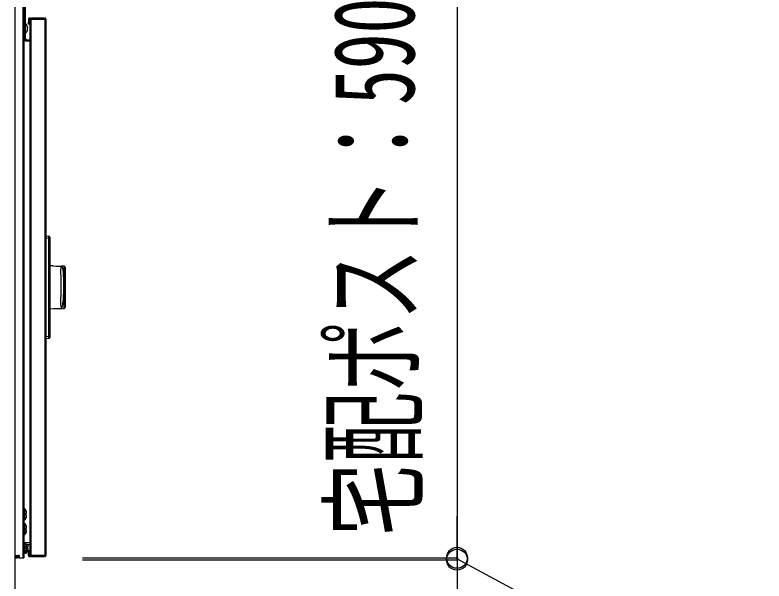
# Model space of a CAD drawing. Units: millimetres, scale not verified. Extents: x -8418 to 8410, y -5948 to 5940.
# Drawn here: x -4580 to -3970, y 1482 to 1943 of the extents above; entities that cross this region are included whole.
import ezdxf
from ezdxf.enums import TextEntityAlignment as Align

# ---------------------------------------------------------------- set-up
doc = ezdxf.new("R2010")
doc.units = ezdxf.units.MM
doc.header["$LTSCALE"] = 30
for name, color, linetype in [('0-3_YKK_13', 4, 'Continuous'), ('0-4_YKK_A1', 4, 'Continuous'), ('0-5_YKK_D', 6, 'Continuous')]:
    doc.layers.add(name, color=color, linetype=linetype)
doc.styles.add('ＭＳ ゴシック', font='')
doc.styles.get('ＭＳ ゴシック').set_extended_font_data('MS Gothic')

msp = doc.modelspace()

# ---------------------------------------------------------------- linework, layer by layer
at = {"layer": '0-3_YKK_13'}
for p, q in [((-4573.66, 2075.97), (-4573.66, 1500.4)), ((-4572.86, 2075.44), (-4572.86, 1538.14)), ((-4572.46, 1957.3), (-4572.46, 1923.9)), ((-4571.66, 1923.9), (-4571.66, 1957.3)), ((-4568.36, 1940.4), (-4568.16, 1940.4)), ((-4568.36, 1940.4), (-4568.36, 1939.6)), ((-4556.66, 1940.4), (-4567.16, 1940.4)), ((-4567.16, 1940.4), (-4567.16, 1939.6)), ((-4556.66, 1940.4), (-4556.16, 1940.4)), ((-4556.66, 1939.6), (-4556.66, 1940.4)), ((-4556.16, 1940.4), (-4556.16, 1939.6)), ((-4556.16, 1940.4), (-4555.96, 1940.4)), ((-4555.96, 1940.4), (-4555.96, 1939.6)), ((-4570.25, 1933.83), (-4570.25, 1933.57)), ((-4569.16, 1939.6), (-4569.16, 1937.4)), ((-4569.16, 1939.6), (-4568.36, 1939.6)), ((-4569.16, 1937.4), (-4568.36, 1937.4)), ((-4568.36, 1939.6), (-4568.36, 1937.4)), ((-4568.36, 1939.6), (-4568.16, 1939.6)), ((-4567.16, 1939.6), (-4568.16, 1939.6)), ((-4568.16, 1939.4), (-4568.16, 1502.4)), ((-4568.16, 1939.4), (-4567.31, 1939.4)), ((-4555.96, 1939.4), (-4567.31, 1939.4)), ((-4567.31, 1939.4), (-4567.31, 1502.4)), ((-4567.16, 1939.6), (-4556.66, 1939.6)), ((-4556.16, 1939.6), (-4556.66, 1939.6)), ((-4555.16, 1939.6), (-4555.96, 1939.6)), ((-4555.16, 1939.4), (-4555.96, 1939.4)), ((-4555.96, 1939.4), (-4555.96, 1502.4)), ((-4555.16, 1939.6), (-4555.16, 1939.4)), ((-4570.25, 1931.3), (-4570.25, 1930.76)), ((-4570.07, 1931.21), (-4570.25, 1931.21)), ((-4570.06, 1931.06), (-4570.25, 1931.06)), ((-4570.07, 1931.01), (-4570.25, 1931.01)), ((-4570.24, 1930.67), (-4570.2, 1930.67)), ((-4570.2, 1933.3), (-4570.07, 1932.58)), ((-4570.2, 1930.67), (-4570.07, 1931.01)), ((-4572.86, 1923.4), (-4572.46, 1923.4)), ((-4568.16, 1921.7), (-4572.86, 1921.7)), ((-4572.46, 1923.9), (-4571.66, 1923.9)), ((-4572.46, 1922.7), (-4572.46, 1922.9)), ((-4571.66, 1922.7), (-4572.46, 1922.7)), ((-4571.66, 1922.7), (-4571.66, 1922.9)), ((-4571.66, 1922.7), (-4568.16, 1922.7)), ((-4571.66, 1921.9), (-4571.66, 1922.7)), ((-4571.66, 1921.9), (-4568.16, 1921.9)), ((-4555.16, 1762.9), (-4552.57, 1762.67)), ((-4552.57, 1760.68), (-4555.16, 1760.9)), ((-4551.66, 1761.67), (-4551.66, 1760.68)), ((-4549.63, 1738.32), (-4551.66, 1738.36)), ((-4540.14, 1738.16), (-4542.16, 1738.19)), ((-4540.14, 1703.63), (-4540.14, 1738.16)), ((-4539.16, 1737.16), (-4539.16, 1704.65)), ((-4551.66, 1703.43), (-4540.14, 1703.63)), ((-4539.16, 1704.65), (-4539.16, 1704.63)), ((-4555.16, 1680.89), (-4552.57, 1681.11)), ((-4552.57, 1679.12), (-4555.16, 1678.9)), ((-4552.57, 1681.11), (-4551.66, 1681.11)), ((-4572.86, 1533.65), (-4572.86, 1538.14)), ((-4572.46, 1540.6), (-4572.66, 1540.6)), ((-4572.66, 1540.6), (-4572.66, 1531.2)), ((-4572.46, 1535.9), (-4572.46, 1540.6)), ((-4572.31, 1540.53), (-4572.31, 1535.9)), ((-4571.25, 1538.91), (-4571.25, 1538.93)), ((-4572.86, 1533.65), (-4572.86, 1526.14)), ((-4572.66, 1531.2), (-4572.46, 1531.2)), ((-4572.46, 1531.2), (-4572.46, 1535.9)), ((-4572.31, 1535.9), (-4572.31, 1531.26)), ((-4570.9, 1536.5), (-4571.26, 1536.5)), ((-4571.26, 1535.3), (-4570.9, 1535.3)), ((-4571.25, 1535.52), (-4571.25, 1536.27)), ((-4571.25, 1532.86), (-4571.25, 1532.88)), ((-4571.23, 1535.53), (-4571.23, 1536.26)), ((-4571.23, 1532.95), (-4571.23, 1532.97)), ((-4571.07, 1536.72), (-4570.7, 1536.72)), ((-4570.7, 1535.07), (-4571.07, 1535.07)), ((-4572.86, 1521.65), (-4572.86, 1526.14)), ((-4572.46, 1528.6), (-4572.66, 1528.6)), ((-4572.66, 1528.6), (-4572.66, 1519.2)), ((-4572.46, 1523.9), (-4572.46, 1528.6)), ((-4572.31, 1528.53), (-4572.31, 1523.9)), ((-4571.25, 1526.91), (-4571.25, 1526.93)), ((-4572.86, 1521.65), (-4572.86, 1500.4)), ((-4572.66, 1519.2), (-4572.46, 1519.2)), ((-4572.46, 1519.2), (-4572.46, 1523.9)), ((-4572.31, 1523.9), (-4572.31, 1519.26)), ((-4570.9, 1524.5), (-4571.26, 1524.5)), ((-4571.26, 1523.3), (-4570.9, 1523.3)), ((-4571.25, 1523.52), (-4571.25, 1524.27)), ((-4571.25, 1520.86), (-4571.25, 1520.88)), ((-4571.23, 1523.53), (-4571.23, 1524.26)), ((-4571.23, 1520.95), (-4571.23, 1520.97)), ((-4571.07, 1524.72), (-4570.7, 1524.72)), ((-4570.7, 1523.07), (-4571.07, 1523.07)), ((-4572.86, 1512.9), (-4568.16, 1512.9)), ((-4572.66, 1512.9), (-4572.66, 1504.2)), ((-4572.46, 1508.9), (-4572.46, 1512.9)), ((-4572.31, 1512.9), (-4572.31, 1508.9)), ((-4571.66, 1512.9), (-4571.66, 1512.66)), ((-4572.46, 1504.2), (-4572.46, 1508.9)), ((-4572.31, 1508.9), (-4572.31, 1504.26)), ((-4570.9, 1509.5), (-4571.26, 1509.5)), ((-4571.26, 1508.3), (-4570.9, 1508.3)), ((-4571.25, 1511.91), (-4571.25, 1511.93)), ((-4571.25, 1508.52), (-4571.25, 1509.27)), ((-4571.23, 1508.53), (-4571.23, 1509.26)), ((-4571.11, 1509.5), (-4571.11, 1504.26)), ((-4571.07, 1511.4), (-4568.16, 1511.4)), ((-4571.07, 1509.72), (-4570.7, 1509.72)), ((-4570.7, 1508.07), (-4571.07, 1508.07)), ((-4569.7, 1509.5), (-4570.06, 1509.5)), ((-4570.06, 1508.3), (-4569.7, 1508.3)), ((-4570.05, 1508.52), (-4570.05, 1509.27)), ((-4570.03, 1508.53), (-4570.03, 1509.26)), ((-4569.87, 1509.72), (-4569.5, 1509.72)), ((-4569.5, 1508.07), (-4569.87, 1508.07)), ((-4577.86, 1502), (-4580.16, 1502)), ((-4577.86, 1501.2), (-4580.16, 1501.2)), ((-4578.36, 1500.4), (-4578.36, 1501.2)), ((-4576.86, 1502.4), (-4577.86, 1502.4)), ((-4577.86, 1502), (-4577.86, 1502.4)), ((-4577.86, 1502), (-4577.86, 1501.2)), ((-4577.86, 1501.2), (-4577.36, 1501.2)), ((-4577.36, 1501.2), (-4577.36, 1500.4)), ((-4577.36, 1501.2), (-4576.86, 1501.2)), ((-4576.86, 1502.4), (-4576.86, 1500.9)), ((-4572.66, 1504.2), (-4572.86, 1504.2)), ((-4572.66, 1504.2), (-4572.46, 1504.2)), ((-4571.46, 1505.46), (-4571.46, 1504.2)), ((-4571.46, 1504.2), (-4571.26, 1504.2)), ((-4571.26, 1504.2), (-4571.26, 1505.84)), ((-4571.25, 1505.86), (-4571.25, 1505.88)), ((-4571.23, 1505.95), (-4571.23, 1505.97)), ((-4570.05, 1505.86), (-4570.05, 1505.88)), ((-4570.03, 1505.95), (-4570.03, 1505.97)), ((-4569.16, 1504.4), (-4569.16, 1506.4)), ((-4569.16, 1502.2), (-4569.16, 1504.4)), ((-4568.36, 1504.4), (-4569.16, 1504.4)), ((-4569.16, 1502.2), (-4568.36, 1502.2)), ((-4568.36, 1502.2), (-4568.36, 1504.4)), ((-4568.36, 1502.2), (-4568.16, 1502.2)), ((-4568.36, 1501.4), (-4568.36, 1502.2)), ((-4568.36, 1501.4), (-4568.16, 1501.4)), ((-4567.31, 1502.4), (-4568.16, 1502.4)), ((-4567.16, 1501.4), (-4568.16, 1501.4)), ((-4555.96, 1502.4), (-4567.31, 1502.4)), ((-4556.66, 1502.2), (-4567.16, 1502.2)), ((-4567.16, 1502.2), (-4567.16, 1501.4)), ((-4567.16, 1501.4), (-4556.66, 1501.4)), ((-4556.66, 1501.4), (-4556.66, 1502.2)), ((-4555.96, 1502.2), (-4556.16, 1502.2)), ((-4555.96, 1501.4), (-4556.16, 1501.4)), ((-4555.96, 1502.2), (-4555.96, 1502.4)), ((-4555.96, 1501.4), (-4555.96, 1502.2)), ((-4555.16, 1502.2), (-4555.96, 1502.2)), ((-4555.16, 1502.2), (-4555.16, 1502.4)), ((-4580.16, 1500.4), (-4578.36, 1500.4)), ((-4577.36, 1500.4), (-4578.36, 1500.4)), ((-4576.36, 1500.4), (-4577.36, 1500.4)), ((-4576.36, 1500.4), (-4573.66, 1500.4)), ((-4573.66, 1500.4), (-4572.86, 1500.4))]:
    msp.add_line(p, q, dxfattribs=at)
for points in [[(-4568.16, 1939.6), (-4568.16, 1940.4), (-4567.16, 1940.4)], [(-4570.25, 1933.83), (-4570.25, 1933.85), (-4570.25, 1933.85)], [(-4570.07, 1933.01), (-4570.12, 1933.4), (-4570.2, 1933.74)], [(-4568.36, 1937.4), (-4568.36, 1935.4), (-4569.16, 1935.4), (-4569.16, 1937.4)], [(-4556.16, 1939.6), (-4555.96, 1939.6), (-4555.96, 1939.4)], [(-4555.16, 1939.4), (-4555.16, 1502.4), (-4555.96, 1502.4)], [(-4570.2, 1930.67), (-4570.22, 1930.65), (-4570.24, 1930.65), (-4570.25, 1930.68), (-4570.25, 1930.73), (-4570.25, 1930.76)], [(-4570.07, 1931.91), (-4570.12, 1931.73), (-4570.2, 1931.57)], [(-4570.07, 1933.01), (-4570.06, 1932.88), (-4570.06, 1932.78), (-4570.06, 1932.73), (-4570.06, 1932.74)], [(-4570.06, 1931.06), (-4570.06, 1931.05), (-4570.07, 1931.01)], [(-4570.06, 1931), (-4570.06, 1931.01), (-4570.06, 1931.06)], [(-4571.66, 1923.9), (-4571.66, 1922.9), (-4572.46, 1922.9), (-4572.46, 1923.9)], [(-4552.57, 1681.11), (-4552.57, 1760.68), (-4551.66, 1760.68)], [(-4551.66, 1760.68), (-4551.66, 1681.11), (-4551.66, 1680.12)], [(-4549.62, 1738.32), (-4548.72, 1738.3), (-4546.6, 1738.27), (-4544.39, 1738.23), (-4542.16, 1738.19)], [(-4542.34, 1704.5), (-4542.55, 1705.43), (-4542.71, 1706.75), (-4542.75, 1707.66), (-4542.75, 1709.69), (-4542.7, 1712), (-4542.65, 1714.39), (-4542.61, 1716.99), (-4542.58, 1721.51), (-4542.59, 1722.43), (-4542.6, 1725.03), (-4542.63, 1727.6), (-4542.68, 1729.98), (-4542.73, 1732.21), (-4542.76, 1734.09), (-4542.7, 1735.75), (-4542.56, 1736.87), (-4542.33, 1737.66), (-4542.27, 1737.85), (-4542.25, 1737.91), (-4542.21, 1738), (-4542.2, 1738.06), (-4542.19, 1738.1), (-4542.18, 1738.13), (-4542.18, 1738.14), (-4542.17, 1738.16), (-4542.17, 1738.16), (-4542.17, 1738.17), (-4542.16, 1738.19), (-4542.16, 1738.19)], [(-4542.16, 1738.19), (-4542.16, 1738.19), (-4542.16, 1738.17), (-4542.16, 1738.16), (-4542.16, 1738.16), (-4542.16, 1738.14), (-4542.15, 1738.13), (-4542.15, 1738.1), (-4542.14, 1738.06), (-4542.09, 1737.91), (-4542.03, 1737.76), (-4541.53, 1736.14), (-4541.25, 1734.72), (-4541.04, 1732.92), (-4540.89, 1730.7), (-4540.78, 1728.14), (-4540.72, 1725.45), (-4540.69, 1722.56), (-4540.69, 1721.56), (-4540.7, 1719.11), (-4540.74, 1716.65), (-4540.81, 1713.94), (-4540.93, 1711.36), (-4541.11, 1709.11), (-4541.37, 1707.14), (-4541.69, 1705.61), (-4542.01, 1704.47), (-4542.11, 1704.08), (-4542.14, 1703.9), (-4542.16, 1703.8), (-4542.16, 1703.73), (-4542.16, 1703.71), (-4542.16, 1703.66), (-4542.16, 1703.64), (-4542.16, 1703.66), (-4542.17, 1703.73), (-4542.17, 1703.8), (-4542.19, 1703.9), (-4542.22, 1704.09), (-4542.34, 1704.5)], [(-4551.66, 1703.46), (-4548.72, 1703.52), (-4546.6, 1703.56), (-4544.39, 1703.6), (-4542.16, 1703.64)], [(-4571.23, 1538.83), (-4571.23, 1538.86), (-4571.25, 1538.91)], [(-4571.25, 1536.27), (-4571.25, 1536.29), (-4571.24, 1536.45), (-4571.2, 1536.59), (-4571.14, 1536.69), (-4571.07, 1536.72)], [(-4571.23, 1536.26), (-4571.23, 1536.26), (-4571.25, 1536.27)], [(-4571.23, 1535.53), (-4571.23, 1535.53), (-4571.25, 1535.52)], [(-4571.07, 1535.07), (-4571.11, 1535.08), (-4571.17, 1535.13), (-4571.21, 1535.23), (-4571.24, 1535.37), (-4571.25, 1535.52)], [(-4571.25, 1532.88), (-4571.23, 1532.93), (-4571.23, 1532.95)], [(-4571.23, 1536.26), (-4571.23, 1536.37), (-4571.21, 1536.46), (-4571.19, 1536.51), (-4571.18, 1536.52), (-4571.18, 1536.52)], [(-4571.18, 1535.27), (-4571.18, 1535.27), (-4571.19, 1535.29), (-4571.21, 1535.34), (-4571.23, 1535.43), (-4571.23, 1535.53)], [(-4570.7, 1534.78), (-4570.69, 1534.83), (-4570.68, 1534.96), (-4570.68, 1535.09), (-4570.7, 1535.16), (-4570.73, 1535.22), (-4570.78, 1535.26), (-4570.85, 1535.29), (-4570.9, 1535.29)], [(-4570.89, 1536.5), (-4570.84, 1536.5), (-4570.77, 1536.53), (-4570.73, 1536.58), (-4570.7, 1536.62), (-4570.69, 1536.67), (-4570.68, 1536.73), (-4570.68, 1536.87), (-4570.69, 1537.01), (-4570.7, 1537.04)], [(-4571.23, 1526.83), (-4571.23, 1526.86), (-4571.25, 1526.91)], [(-4570.89, 1524.5), (-4570.84, 1524.5), (-4570.77, 1524.53), (-4570.73, 1524.58), (-4570.7, 1524.62), (-4570.69, 1524.67), (-4570.68, 1524.73), (-4570.68, 1524.87), (-4570.69, 1525.01), (-4570.7, 1525.04)], [(-4571.25, 1524.27), (-4571.25, 1524.29), (-4571.24, 1524.45), (-4571.2, 1524.59), (-4571.14, 1524.69), (-4571.07, 1524.72)], [(-4571.23, 1524.26), (-4571.23, 1524.26), (-4571.25, 1524.27)], [(-4571.23, 1523.53), (-4571.23, 1523.53), (-4571.25, 1523.52)], [(-4571.07, 1523.07), (-4571.11, 1523.08), (-4571.17, 1523.13), (-4571.21, 1523.23), (-4571.24, 1523.37), (-4571.25, 1523.52)], [(-4571.25, 1520.88), (-4571.23, 1520.93), (-4571.23, 1520.95)], [(-4571.23, 1524.26), (-4571.23, 1524.37), (-4571.21, 1524.46), (-4571.19, 1524.51), (-4571.18, 1524.52), (-4571.18, 1524.52)], [(-4571.18, 1523.27), (-4571.18, 1523.27), (-4571.19, 1523.29), (-4571.21, 1523.34), (-4571.23, 1523.43), (-4571.23, 1523.53)], [(-4570.7, 1522.78), (-4570.69, 1522.83), (-4570.68, 1522.96), (-4570.68, 1523.09), (-4570.7, 1523.16), (-4570.73, 1523.22), (-4570.78, 1523.26), (-4570.85, 1523.29), (-4570.9, 1523.29)], [(-4571.23, 1511.83), (-4571.23, 1511.86), (-4571.25, 1511.91)], [(-4571.25, 1509.27), (-4571.25, 1509.29), (-4571.24, 1509.45), (-4571.2, 1509.59), (-4571.14, 1509.69), (-4571.07, 1509.72)], [(-4571.23, 1509.26), (-4571.23, 1509.26), (-4571.25, 1509.27)], [(-4571.23, 1508.53), (-4571.23, 1508.53), (-4571.25, 1508.52)], [(-4571.07, 1508.07), (-4571.11, 1508.08), (-4571.17, 1508.13), (-4571.21, 1508.23), (-4571.24, 1508.37), (-4571.25, 1508.52)], [(-4571.23, 1509.26), (-4571.23, 1509.37), (-4571.21, 1509.46), (-4571.19, 1509.51), (-4571.18, 1509.52), (-4571.18, 1509.52)], [(-4571.18, 1508.27), (-4571.18, 1508.27), (-4571.19, 1508.29), (-4571.21, 1508.34), (-4571.23, 1508.43), (-4571.23, 1508.53)], [(-4570.7, 1507.78), (-4570.69, 1507.83), (-4570.68, 1507.96), (-4570.68, 1508.09), (-4570.7, 1508.16), (-4570.73, 1508.22), (-4570.78, 1508.26), (-4570.85, 1508.29), (-4570.9, 1508.29)], [(-4570.89, 1509.5), (-4570.84, 1509.5), (-4570.77, 1509.53), (-4570.73, 1509.58), (-4570.7, 1509.62), (-4570.69, 1509.67), (-4570.68, 1509.73), (-4570.68, 1509.87), (-4570.69, 1510.01), (-4570.7, 1510.04)], [(-4570.05, 1509.27), (-4570.05, 1509.29), (-4570.04, 1509.45), (-4570, 1509.59), (-4569.94, 1509.69), (-4569.87, 1509.72)], [(-4570.03, 1509.26), (-4570.03, 1509.26), (-4570.05, 1509.27)], [(-4570.03, 1508.53), (-4570.03, 1508.53), (-4570.05, 1508.52)], [(-4569.87, 1508.07), (-4569.91, 1508.08), (-4569.97, 1508.13), (-4570.01, 1508.23), (-4570.04, 1508.37), (-4570.05, 1508.52)], [(-4570.03, 1509.26), (-4570.03, 1509.37), (-4570.01, 1509.46), (-4569.99, 1509.51), (-4569.98, 1509.52), (-4569.98, 1509.52)], [(-4569.98, 1508.27), (-4569.98, 1508.27), (-4569.99, 1508.29), (-4570.01, 1508.34), (-4570.03, 1508.43), (-4570.03, 1508.53)], [(-4569.5, 1507.78), (-4569.49, 1507.83), (-4569.48, 1507.96), (-4569.48, 1508.09), (-4569.5, 1508.16), (-4569.53, 1508.22), (-4569.58, 1508.26), (-4569.65, 1508.29), (-4569.7, 1508.29)], [(-4569.69, 1509.5), (-4569.64, 1509.5), (-4569.57, 1509.53), (-4569.53, 1509.58), (-4569.5, 1509.62), (-4569.49, 1509.67), (-4569.48, 1509.73), (-4569.48, 1509.87), (-4569.49, 1510.01), (-4569.5, 1510.04)], [(-4571.66, 1505.13), (-4571.66, 1504.2), (-4572.46, 1504.2)], [(-4571.25, 1505.88), (-4571.23, 1505.93), (-4571.23, 1505.95)], [(-4570.05, 1505.88), (-4570.03, 1505.93), (-4570.03, 1505.95)], [(-4569.16, 1506.4), (-4568.36, 1506.4), (-4568.36, 1504.4)], [(-4568.16, 1501.4), (-4568.16, 1502.2), (-4567.16, 1502.2)], [(-4556.66, 1502.2), (-4556.16, 1502.2), (-4556.16, 1501.4), (-4556.66, 1501.4)]]:
    msp.add_lwpolyline(points, dxfattribs=at)
for centre, radius, start, end in [((-4568.36, 1939.6), 0.8, 90, 180), ((-4555.96, 1939.6), 0.8, 0, 90), ((-4574.06, 1932.7), 4, 4.88657, 53.1301), ((-4570.78, 1933.59), 0.595, 14.54156, 25.80236), ((-4574.06, 1931.1), 4, 306.8699, 355.66414), ((-4569.41, 1933.58), 0.837, 180.49447, 199.11467), ((-4569.72, 1931.35), 0.527, 155.31557, 185.07529), ((-4574.88, 1932.44), 4.82, 358.61265, 3.4231), ((-4574.47, 1932.25), 4.41, 355.66729, 4.33271), ((-4574.47, 1931.54), 4.41, 355.66729, 4.33271), ((-4571.66, 1922.7), 0.8, 180, 270), ((-4552.66, 1761.67), 1, 0, 85), ((-4540.16, 1737.16), 1, 0, 89), ((-4540.16, 1704.63), 1, 271, 0), ((-4552.66, 1680.12), 1, 275, 0), ((-4572.66, 1540.4), 0.2, 90, 180), ((-4572.46, 1540.4), 0.2, 41.4346, 90), ((-4577.56, 1535.9), 7, 25.71046, 41.4346), ((-4566.92, 1540.13), 4.5, 195.77938, 202.66345), ((-4571.43, 1538.85), 0.2, 0, 25.71046), ((-4566.14, 1540.42), 5.33, 197.15106, 202.30529), ((-4577.56, 1535.9), 6.95, 9.37503, 21.10532), ((-4572.66, 1531.4), 0.2, 180, 270), ((-4572.46, 1531.4), 0.2, 270, 318.5654), ((-4577.56, 1535.9), 7, 318.5654, 334.28954), ((-4567.45, 1531.84), 3.94, 156.84131, 164.71586), ((-4571.43, 1532.95), 0.2, 334.28954, 0), ((-4571.27, 1535.1), 0.202, 352.69651, 65.13426), ((-4571.27, 1536.69), 0.203, 299.21924, 7.21363), ((-4577.56, 1535.9), 6.95, 338.89468, 350.62497), ((-4570.9, 1536.69), 0.199, 270.44853, 7.07226), ((-4570.9, 1535.1), 0.199, 352.92774, 89.55147), ((-4571.22, 1536.87), 0.547, 343.59447, 16.40553), ((-4571.1, 1534.92), 0.426, 338.75105, 21.24895), ((-4572.66, 1528.4), 0.2, 90, 180), ((-4572.46, 1528.4), 0.2, 41.4346, 90), ((-4577.56, 1523.9), 7, 25.71046, 41.4346), ((-4566.92, 1528.13), 4.5, 195.77938, 202.66345), ((-4571.43, 1526.85), 0.2, 0, 25.71046), ((-4566.14, 1528.42), 5.33, 197.15106, 202.30529), ((-4577.56, 1523.9), 6.95, 9.37503, 21.10532), ((-4571.22, 1524.87), 0.547, 343.59447, 16.40553), ((-4572.66, 1519.4), 0.2, 180, 270), ((-4572.46, 1519.4), 0.2, 270, 318.5654), ((-4577.56, 1523.9), 7, 318.5654, 334.28954), ((-4567.45, 1519.84), 3.94, 156.84131, 164.71586), ((-4571.43, 1520.95), 0.2, 334.28954, 0), ((-4571.27, 1523.1), 0.202, 352.69651, 65.13426), ((-4571.27, 1524.69), 0.203, 299.21924, 7.21363), ((-4577.56, 1523.9), 6.95, 338.89468, 350.62497), ((-4570.9, 1524.69), 0.199, 270.44853, 7.07226), ((-4570.9, 1523.1), 0.199, 352.92774, 89.55147), ((-4571.1, 1522.92), 0.426, 338.75105, 21.24895), ((-4577.56, 1508.9), 7, 25.71046, 34.8499), ((-4566.92, 1513.13), 4.5, 195.77938, 202.66345), ((-4571.43, 1511.85), 0.2, 0, 25.71046), ((-4566.14, 1513.42), 5.33, 197.15106, 202.30529), ((-4571.27, 1508.1), 0.202, 352.69651, 65.13426), ((-4571.27, 1509.69), 0.204, 301.77422, 7.16162), ((-4577.56, 1508.9), 6.95, 9.37503, 21.10532), ((-4577.56, 1508.9), 6.95, 338.89468, 350.62497), ((-4570.9, 1509.69), 0.199, 270.44853, 7.07226), ((-4570.9, 1508.1), 0.199, 352.92774, 89.55147), ((-4571.22, 1509.87), 0.547, 343.59447, 16.40553), ((-4571.1, 1507.92), 0.426, 338.75105, 21.24895), ((-4570.07, 1508.1), 0.202, 352.69651, 65.13426), ((-4570.07, 1509.69), 0.203, 299.21924, 7.21363), ((-4576.36, 1508.9), 6.95, 9.37503, 21.10532), ((-4576.36, 1508.9), 6.95, 338.89468, 350.62497), ((-4569.7, 1509.69), 0.199, 270.44853, 7.07226), ((-4569.7, 1508.1), 0.199, 352.92774, 89.55147), ((-4570.02, 1509.87), 0.547, 343.59447, 16.40553), ((-4569.9, 1507.92), 0.426, 338.75105, 21.24895), ((-4576.36, 1500.9), 0.5, 180, 270), ((-4572.66, 1504.4), 0.2, 180, 270), ((-4572.46, 1504.4), 0.2, 270, 318.5654), ((-4577.56, 1508.9), 7, 318.5654, 334.28954), ((-4571.46, 1504.4), 0.2, 180, 270), ((-4571.26, 1504.4), 0.2, 270, 318.5654), ((-4567.45, 1504.84), 3.94, 156.84131, 164.71586), ((-4571.43, 1505.95), 0.2, 334.28954, 0), ((-4576.36, 1508.9), 7, 318.5654, 334.28954), ((-4566.25, 1504.84), 3.94, 156.84131, 164.71586), ((-4570.23, 1505.95), 0.2, 334.28954, 0), ((-4568.36, 1502.2), 0.8, 180, 270), ((-4555.96, 1502.2), 0.8, 270, 0)]:
    msp.add_arc(centre, radius, start, end, dxfattribs=at)
for centre, major_axis, start_param, end_param in [((-4552.66, 1760.67), (0.09, 2), 4.718086, 6.281286), ((-4552.66, 1681.12), (-0.09, 2), 3.143492, 4.706692)]:
    msp.add_ellipse(centre, major_axis=major_axis, ratio=0.04333, start_param=start_param, end_param=end_param, dxfattribs=at)
at = {"layer": '0-4_YKK_A1'}
msp.add_line((-4580.16, 2499.4), (-4580.16, 1069.08), dxfattribs=at)
at = {"layer": '0-5_YKK_D'}
for p, q in [((-4220.16, 2090.4), (-4220.16, 1500.4)), ((-4220.16, 1500.4), (-4220.16, 1534.4)), ((-4525.16, 1500.4), (-4219.16, 1500.4)), ((-4525.16, 1500.4), (-4219.16, 1500.4)), ((-4525.16, 1498.9), (-4219.16, 1498.9)), ((-4525.16, 1498.9), (-4219.16, 1498.9)), ((-4220.16, 1498.9), (-4220.16, 1500.4)), ((-4220.16, 1498.9), (-4220.16, 1500.4)), ((-4220.16, 1498.9), (-4220.16, 1031.9)), ((-4220.16, 1498.9), (-4220.16, 1464.9))]:
    msp.add_line(p, q, dxfattribs=at)
msp.add_lwpolyline([(-4220.16, 1499.65), (-3970.16, 1364.36), (-3970.16, 1166.36)], dxfattribs=at)
for centre in [(-4220.16, 1500.4), (-4220.16, 1500.4), (-4220.16, 1498.9), (-4220.16, 1498.9)]:
    msp.add_circle(centre, 8.5, dxfattribs=at)

# ---------------------------------------------------------------- texts
at = {"layer": '0-5_YKK_D', "style": 'ＭＳ ゴシック', "width": 0.65}
msp.add_text('宅配ポスト：590', height=65.98, rotation=90, dxfattribs=at).set_placement((-4235.16, 1518.5), align=Align.BOTTOM_LEFT)

doc.saveas('drawing.dxf')
